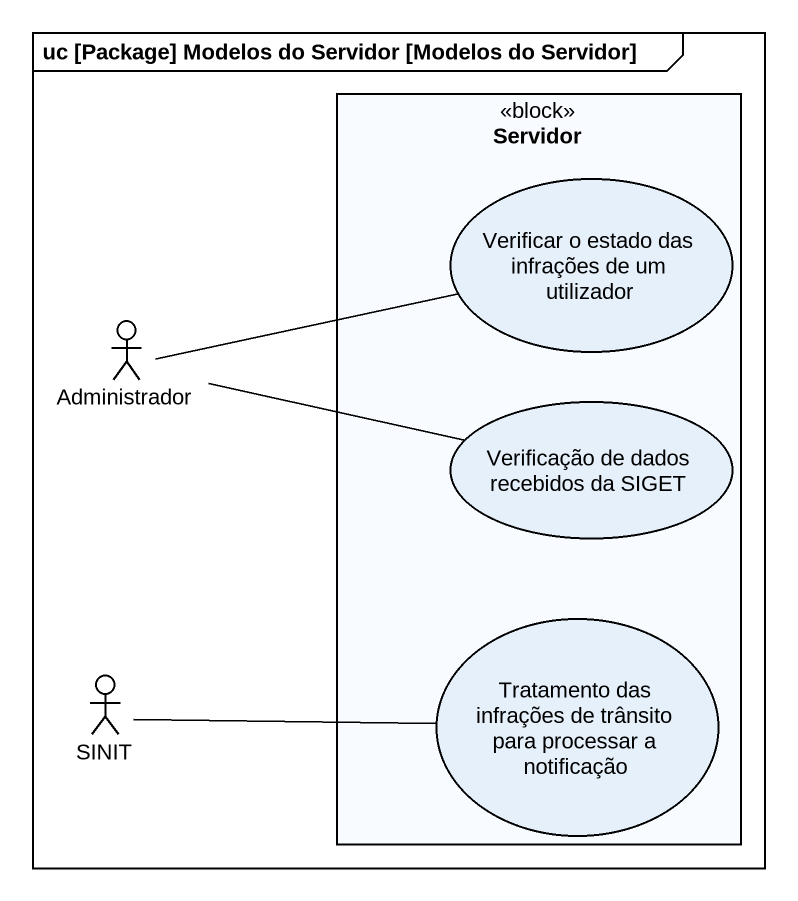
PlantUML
@startuml
mainframe uc [Package] Modelos do Servidor [Modelos do Servidor]
rectangle Servidor <<block>> {
  usecase "Verificar o estado das infrações de um utilizador" as Verificar_o_estado_das
  usecase "Verificação de dados recebidos da SIGET" as Verificação_de_dados
  usecase "Tratamento das infrações de trânsito para processar a notificação" as Tratamento_das_infrações_de
}
actor Administrador
actor SINIT
Administrador -right- Verificar_o_estado_das
Administrador -right- Verificação_de_dados
SINIT -right- Tratamento_das_infrações_de
@enduml
